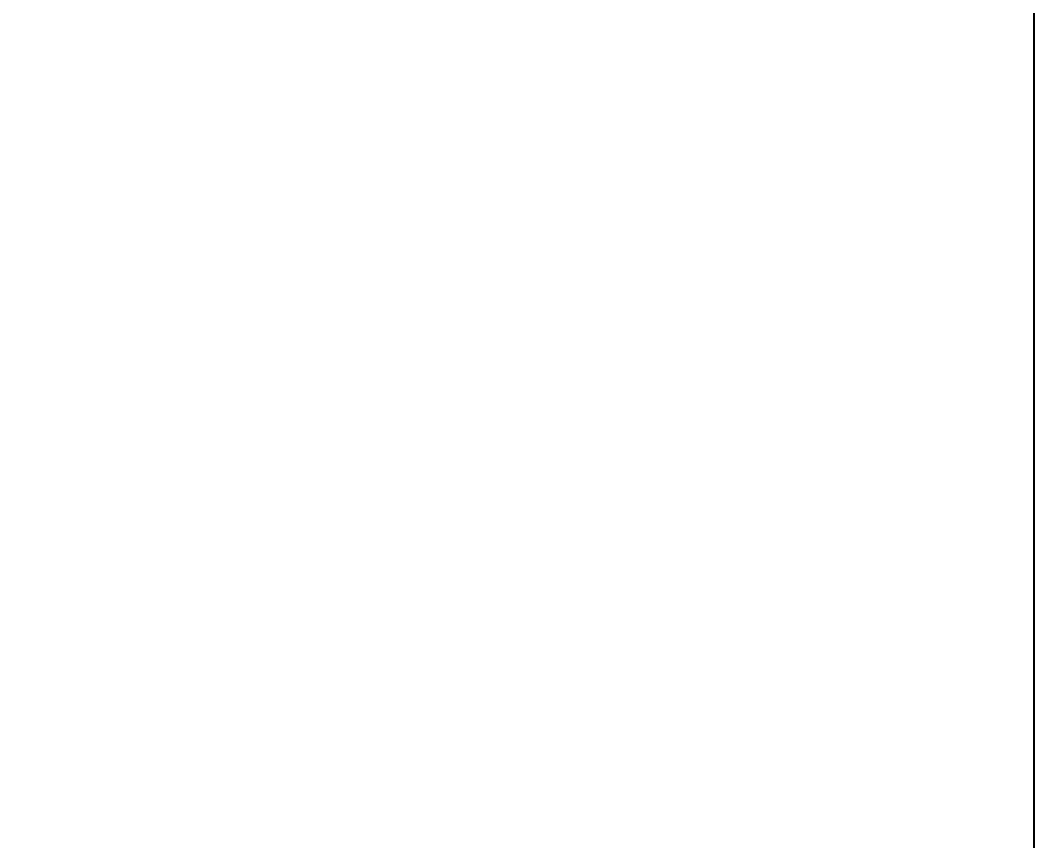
# Model space of a CAD drawing. Header units: millimetres. Extents: x 0 to 297, y 0 to 210.
# Drawn here: x 82.41 to 123.81, y 85.01 to 118.54 of the extents above; entities that cross this region are included whole.
import ezdxf

# ---------------------------------------------------------------- set-up
doc = ezdxf.new("R2010")
doc.units = ezdxf.units.MM
doc.layers.add('图框', color=7, linetype='Continuous')
doc.styles.add('SLDTEXTSTYLE0', font='TXT', dxfattribs={"width": 0.7})
doc.dimstyles.new('SLDDIMSTYLE0', dxfattribs={"dimtxt": 3.5, "dimasz": 4.08, "dimexe": 0, "dimexo": 0.0625, "dimgap": 0.875, "dimtad": 2, "dimlfac": 0.5, "dimrnd": 1e-09, "dimzin": 12, "dimdsep": 46, "dimtxsty": 'SLDTEXTSTYLE0', "dimsah": 1, "dimcen": 0.09, "dimadec": 0, "dimazin": 3, "dimtfac": 1, "dimtofl": 0, "dimtmove": 0, "dimatfit": 3, "dimfxl": 0, "dimfrac": 2, "dimtolj": 1, "dimtzin": 12, "dimarcsym": 0})

# ---------------------------------------------------------------- blocks, each defined once
blk = doc.blocks.new('_D_1')
at = {"layer": '图框'}
for p, q in [((32.492, 126.144), (32.492, 29.353)), ((123.815, 120.344), (123.815, 29.353)), ((32.492, 31.353), (123.815, 31.353))]:
    blk.add_line(p, q, dxfattribs=at)
for points in [[(32.492, 31.353), (36.572, 30.845), (36.572, 31.861)], [(123.815, 31.353), (119.735, 31.861), (119.735, 30.845)]]:
    blk.add_solid(points, dxfattribs=at)
at = {"layer": '图框', "insert": (78.348, 35.865), "char_height": 3.5, "attachment_point": 1, "style": 'SLDTEXTSTYLE0'}
blk.add_mtext('45.66', dxfattribs=at)

msp = doc.modelspace()

# ---------------------------------------------------------------- dimensions: what is measured, and where the dimension line sits
at = {"layer": '图框'}
dim = msp.add_linear_dim(base=(123.815, 31.353), p1=(32.492, 126.144), p2=(123.815, 120.344), dimstyle='SLDDIMSTYLE0', dxfattribs=at)
dim.commit()
dim.dimension.update_dxf_attribs({"geometry": '_D_1', "text_midpoint": (82.181, 31.353), "dimtype": 160})

doc.saveas('drawing.dxf')
